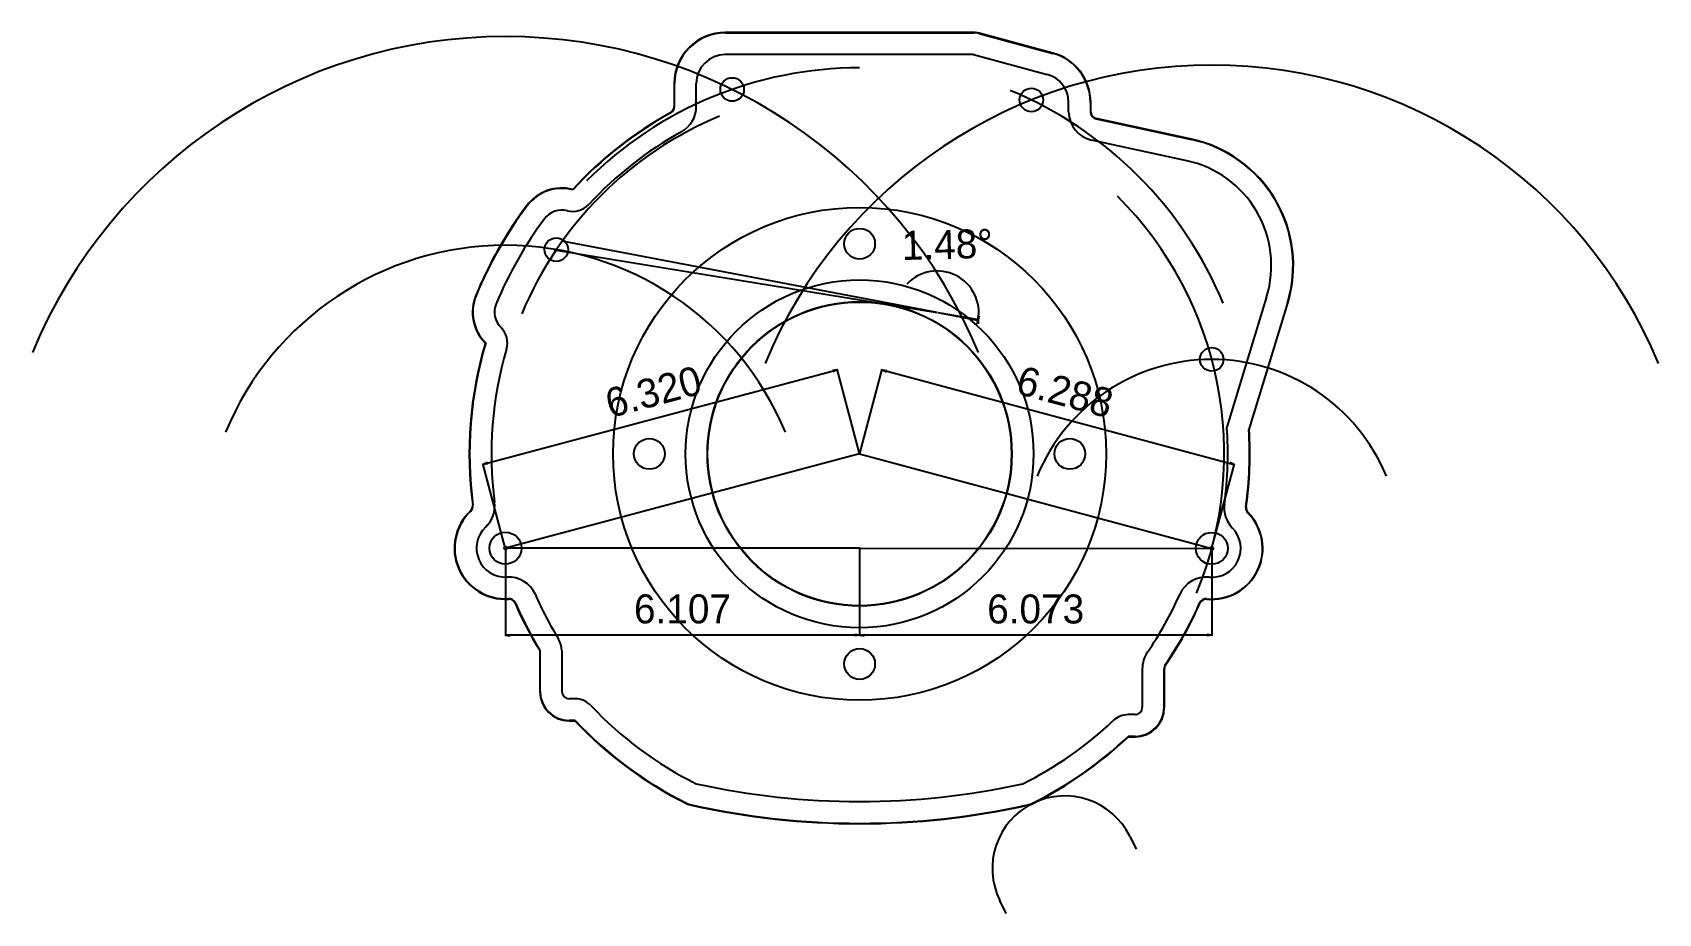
# Model space of a CAD drawing. Extents: x -14.3 to 13.8, y -7.9 to 7.3.
import ezdxf
from ezdxf.enums import TextEntityAlignment as Align

# ---------------------------------------------------------------- set-up
doc = ezdxf.new("R2010")
doc.units = 0

msp = doc.modelspace()

# ---------------------------------------------------------------- linework, layer by layer
at = {"layer": 'Default', "color": 3, "linetype": 'CONTINUOUS'}
for p, q in [((1.965992, 7.27), (-2.315164, 7.27)), ((-2.315164, 7.265), (1.965992, 7.265)), ((2.063626, 7.252067), (3.332812, 6.909824)), ((3.334114, 6.914651), (2.064928, 7.256895)), ((-3.195164, 6.39), (-3.195164, 5.994346)), ((-3.190164, 5.994346), (-3.190164, 6.39)), ((3.98, 6.065), (3.98, 5.903141)), ((3.985, 5.903141), (3.985, 6.065)), ((4.078493, 5.780984), (5.721822, 5.424399)), ((5.722882, 5.429285), (4.079553, 5.78587)), ((1.338108, 2.43839), (-5.13, 3.67)), ((-5.26428, 3.519513), (1.338108, 2.43839)), ((7.378092, 2.600499), (6.711995, 0.418031)), ((6.717041, 0.417438), (7.382874, 2.59904)), ((-5.515, -3.392698), (-5.515, -4.1)), ((-5.51, -4.1), (-5.51, -3.391283)), ((5.25, -3.708136), (5.25, -4.375)), ((5.255, -4.375), (5.255, -3.708136)), ((-4.905673, -4.6), (-5.01, -4.6)), ((-5.01, -4.605), (-4.907838, -4.605)), ((4.75, -4.875), (4.632494, -4.875)), ((4.63449, -4.88), (4.75, -4.88)), ((4.659689, -6.597742), (4.770571, -6.821807)), ((2.529922, -7.93063), (2.41904, -7.706565))]:
    msp.add_line(p, q, dxfattribs=at)
at = {"layer": 'Default', "color": 7, "linetype": 'CONTINUOUS'}
for p, q in [((1.965992, 6.89), (-2.315164, 6.89)), ((1.965992, 6.89), (3.235178, 6.547756)), ((-2.815164, 5.994346), (-2.815164, 6.39)), ((3.605, 5.903141), (3.605, 6.065)), ((5.642301, 5.057927), (3.998973, 5.414512)), ((7.019424, 2.709966), (6.333203, 0.46156)), ((1.346486, 2.436794), (2.054425, 2.301993)), ((1.346524, 2.437011), (2.057712, 2.320556)), ((2.04568, 2.322526), (2.02091, 2.245517)), ((2.042448, 2.304274), (2.045624, 2.385107)), ((2.042448, 2.304274), (2.069201, 2.380617)), ((2.04568, 2.322526), (2.044595, 2.241639)), ((-6.493142, -0.1775), (-0.386142, 1.449446)), ((-0.386142, 1.449446), (-0.466535, 1.440448)), ((-0.386142, 1.449446), (-0.460357, 1.417256)), ((-0.002092, 0.007854), (-0.389281, 1.461227)), ((0.002107, 0.00785), (0.392049, 1.460486)), ((0.388888, 1.448711), (6.461888, -0.181507)), ((0.388888, 1.448711), (0.469264, 1.43956)), ((0.388888, 1.448711), (0.463041, 1.416381)), ((-6.109092, -1.619093), (-6.496281, -0.165719)), ((-6.493142, -0.1775), (-6.418927, -0.145311)), ((-6.493142, -0.1775), (-6.412749, -0.168502)), ((6.075107, -1.62237), (6.465049, -0.169732)), ((6.461888, -0.181507), (6.381512, -0.172356)), ((6.461888, -0.181507), (6.387734, -0.149177)), ((-6.107003, -1.635075), (-6.107508, -3.139138)), ((-0.000003, -1.637128), (-0.000509, -3.141192)), ((-0.000002, -1.637128), (-0.000304, -3.141192)), ((6.072998, -1.638348), (6.072696, -3.142412)), ((-6.107504, -3.126946), (-6.0275, -3.114973)), ((-0.000504, -3.129), (-6.107504, -3.126946)), ((-6.107504, -3.126946), (-6.027508, -3.138973)), ((-0.000504, -3.129), (-0.080509, -3.140973)), ((-0.000504, -3.129), (-0.0805, -3.116973)), ((-0.000301, -3.129), (0.079701, -3.117016)), ((6.072698, -3.13022), (-0.000301, -3.129)), ((-0.000301, -3.129), (0.079696, -3.141016)), ((6.072698, -3.13022), (5.992696, -3.142204)), ((6.072698, -3.13022), (5.992701, -3.118204)), ((-5.135, -3.391283), (-5.135, -4.1)), ((4.875, -3.708136), (4.875, -4.375)), ((-4.905673, -4.225), (-5.01, -4.225)), ((4.75, -4.5), (4.632494, -4.5))]:
    msp.add_line(p, q, dxfattribs=at)
at = {"layer": 'Default', "color": 8, "linetype": 'CONTINUOUS'}
for p, q in [((0, 0), (-6.107, -1.626947)), ((0, 0), (6.073, -1.63022)), ((0, -1.629), (-6.107, -1.626947)), ((0, -1.629), (6.073, -1.63022))]:
    msp.add_line(p, q, dxfattribs=at)
at = {"layer": 'Default', "color": 6, "linetype": 'CONTINUOUS'}
for centre, radius in [((-2.197432, 6.287042), 0.20315), ((2.962994, 6.106065), 0.20315), ((-5.229543, 3.523849), 0.20315), ((6.073118, 1.62978), 0.20315), ((-6.107, -1.626947), 0.2756), ((6.073, -1.63022), 0.2756)]:
    msp.add_circle(centre, radius, dxfattribs=at)
at = {"layer": 'Default', "color": 9, "linetype": 'CONTINUOUS'}
for centre, radius in [((0, 0, -0.125), 4.251), ((0, 3.625), 0.265625), ((0, 0, -0.625), 3), ((-3.625, 0), 0.265625), ((3.625, 0), 0.265625), ((0, -3.625), 0.265625)]:
    msp.add_circle(centre, radius, dxfattribs=at)
at = {"layer": 'Default', "color": 3, "linetype": 'CONTINUOUS'}
for centre, radius in [((0, 0, -0.625), 2.625), ((0, 0, -0.625), 2.62), ((-6.107, -1.626947), 0.0256), ((6.073, -1.63022), 0.0256)]:
    msp.add_circle(centre, radius, dxfattribs=at)
for centre, radius, start, end in [((-6.107, -1.626947), 8.827, 22.5, 157.5), ((-2.315164, 6.39), 0.88, 90, 180), ((-2.315164, 6.39), 0.875, 90, 180), ((1.965992, 6.89), 0.38, 74.908794, 90), ((1.965992, 6.89), 0.375, 74.908794, 90), ((3.105, 6.065), 0.875, 0, 74.908794), ((3.105, 6.065), 0.88, 0, 74.908794), ((0, 0), 6.66, 90, 135), ((6.073, -1.63022), 8.338, 22.5, 157.5), ((0, 0), 6.787, 22.5, 67.5), ((0, 0), 6.73, 118.944722, 137.315358), ((-3.315164, 5.994346), 0.12, 298.944722, 360), ((-3.315164, 5.994346), 0.125, 298.944722, 360), ((4.105, 5.903141), 0.125, 180, 257.757208), ((4.105, 5.903141), 0.12, 180, 257.757208), ((0, 0), 6.306, 112.5, 157.5), ((0, 0), 6.725, 118.944722, 137.340788), ((5.25, 3.25), 2.225, 343.027631, 437.757208), ((5.25, 3.25), 2.23, 343.027631, 437.757208), ((-5.133039, 3.830918), 0.755, 75.750385, 143.265081), ((-5.133039, 3.830918), 0.75, 75.523029, 143.265081), ((0, 0), 7.16, 143.265081, 157.550035), ((0, 0), 7.155, 143.265081, 157.550035), ((0, 0), 6.288, 337.5, 405), ((-6.107, -1.626947), 5.225, 22.5, 157.5), ((-5.919587, 2.445919), 0.755, 157.550035, 225.064731), ((-5.919587, 2.445919), 0.75, 157.550035, 225.292087), ((0, 0), 6.73, 163.499758, 187.528028), ((0, 0), 6.725, 163.474328, 187.528028), ((6.073, -1.63022), 3.26, 22.5, 157.5), ((0, 0), 6.725, 352.199719, 363.563848), ((0, 0), 6.73, 352.199719, 363.556135), ((-6.107, -1.626947), 0.88, 133.153829, 273.27124), ((-6.107, -1.626947), 0.875, 133.153829, 273.27124), ((-6.790959, -0.897427), 0.12, 313.153829, 367.528028), ((-6.790959, -0.897427), 0.125, 313.153829, 367.528028), ((6.073, -1.63022), 0.88, 264.595499, 404.469925), ((6.073, -1.63022), 0.875, 264.595499, 404.469925), ((6.786618, -0.929685), 0.125, 172.199719, 224.469925), ((6.786618, -0.929685), 0.12, 172.199719, 224.469925), ((-6.049937, -2.625317), 0.125, 23.458011, 93.27124), ((-6.049937, -2.625317), 0.12, 23.458011, 93.27124), ((5.978813, -2.625774), 0.125, 84.595499, 156.289887), ((5.978813, -2.625774), 0.12, 84.595499, 156.289887), ((0, 0), 6.475, 203.458011, 211.59885), ((0, 0), 6.47, 203.458011, 211.611377), ((0, 0), 6.405, 325.398756, 336.289887), ((0, 0), 6.41, 325.398756, 336.289887), ((5.375, -3.708136), 0.125, 145.398756, 180), ((5.375, -3.708136), 0.12, 145.398756, 180), ((-5.01, -4.1), 0.505, 180, 270), ((-5.01, -4.1), 0.5, 180, 270), ((4.75, -4.375), 0.505, 270, 360), ((4.75, -4.375), 0.5, 270, 360), ((0, 0), 6.73, 223.176623, 243.670714), ((0, 0), 6.725, 223.158181, 243.670714), ((0, 0), 6.725, 296.329286, 313.538883), ((0, 0), 6.73, 296.329286, 313.521881), ((-2.816411, -5.69125), 0.38, 243.670714, 257.487827), ((-2.816411, -5.69125), 0.375, 243.670714, 257.487827), ((0, 7), 13.38, 257.487827, 282.512173), ((0, 7), 13.375, 257.487827, 282.512173), ((3.539364, -7.152154), 1.25, 116.329286, 206.329286), ((2.816411, -5.69125), 0.375, 282.512173, 296.329286), ((2.816411, -5.69125), 0.38, 282.512173, 296.329286), ((3.539364, -7.152154), 1.25, 26.329286, 116.329286)]:
    msp.add_arc(centre, radius, start, end, dxfattribs=at)
at = {"layer": 'Default', "color": 7, "linetype": 'CONTINUOUS'}
for centre, radius, start, end in [((-2.315164, 6.39), 0.5, 90, 180), ((3.105, 6.065), 0.5, 0, 74.908794), ((-3.315164, 5.994346), 0.5, 298.944722, 360), ((4.105, 5.903141), 0.5, 180, 257.757208), ((0, 0), 6.35, 118.944722, 137.340788), ((5.25, 3.25), 1.85, 343.027631, 437.757208), ((-5.133039, 3.830918), 0.375, 75.523029, 143.265081), ((-4.945546, 4.557104), 0.375, 255.523029, 317.340788), ((0, 0), 6.78, 143.265081, 157.550035), ((1.338108, 2.438389), 0.716995, 349.219207, 496.705831), ((-5.919587, 2.445919), 0.375, 157.550035, 225.292087), ((-6.447206, 1.912892), 0.375, 343.474328, 405.292087), ((0, 0), 6.35, 163.474328, 187.528028), ((0, 0), 6.35, 352.199719, 364.168309), ((-6.790959, -0.897427), 0.5, 313.153829, 367.528028), ((6.786618, -0.929685), 0.5, 172.199719, 224.469925), ((-6.107, -1.626947), 0.5, 133.153829, 273.27124), ((6.073, -1.63022), 0.5, 264.595499, 404.469925), ((-6.049937, -2.625317), 0.5, 23.458011, 93.27124), ((5.978813, -2.625774), 0.5, 84.595499, 156.289887), ((0, 0), 6.095, 203.458011, 211.611377), ((0, 0), 6.03, 325.398756, 336.289887), ((-5.51, -3.391283), 0.375, 360, 391.611377), ((5.375, -3.708136), 0.5, 145.398756, 180), ((-5.01, -4.1), 0.125, 180, 270), ((-4.905673, -4.6), 0.375, 43.158181, 90), ((0, 0), 6.35, 223.158181, 243.670714), ((4.75, -4.375), 0.125, 270, 360), ((0, 0), 6.35, 296.329286, 313.538883), ((4.632494, -4.875), 0.375, 90, 133.538883), ((0, 7), 13, 257.487827, 282.512173)]:
    msp.add_arc(centre, radius, start, end, dxfattribs=at)
at = {"layer": 'Default', "color": 7}
for p in [(-2.197432, 6.287042), (2.962994, 6.106065), (-5.229543, 3.523849), (6.073118, 1.62978), (0, 0), (-6.107, -1.626947), (0, -1.629), (6.073, -1.63022)]:
    msp.add_point(p, dxfattribs=at)

# ---------------------------------------------------------------- texts
for s, rotation, p in [('1.48%%d', 1.441087, (1.518102, 3.363404)), ('6.320', 14.917519, (-3.491952, 0.832324)), ('6.288', -15.026078, (3.478069, 0.829854)), ('6.107', -0.01927, (-3.053936, -2.924773)), ('6.073', -0.011511, (3.03624, -2.92641))]:
    msp.add_text(s, height=0.5, rotation=rotation, dxfattribs=at).set_placement(p, align=Align.CENTER)

doc.saveas('drawing.dxf')
